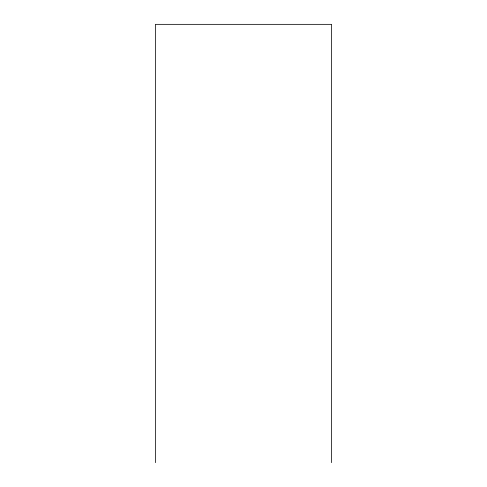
<?xml version="1.0" encoding="UTF-8"?>
<svg xmlns="http://www.w3.org/2000/svg" width="487" height="487" viewBox="0 0 487 487"><rect width="100%" height="100%" fill="white"/><g stroke="black" fill="none" stroke-linecap="round" stroke-linejoin="round"><path stroke-width="0.73" d="M331.604 462.65L331.604 24.35L155.396 24.35L155.396 462.65"/></g></svg>
